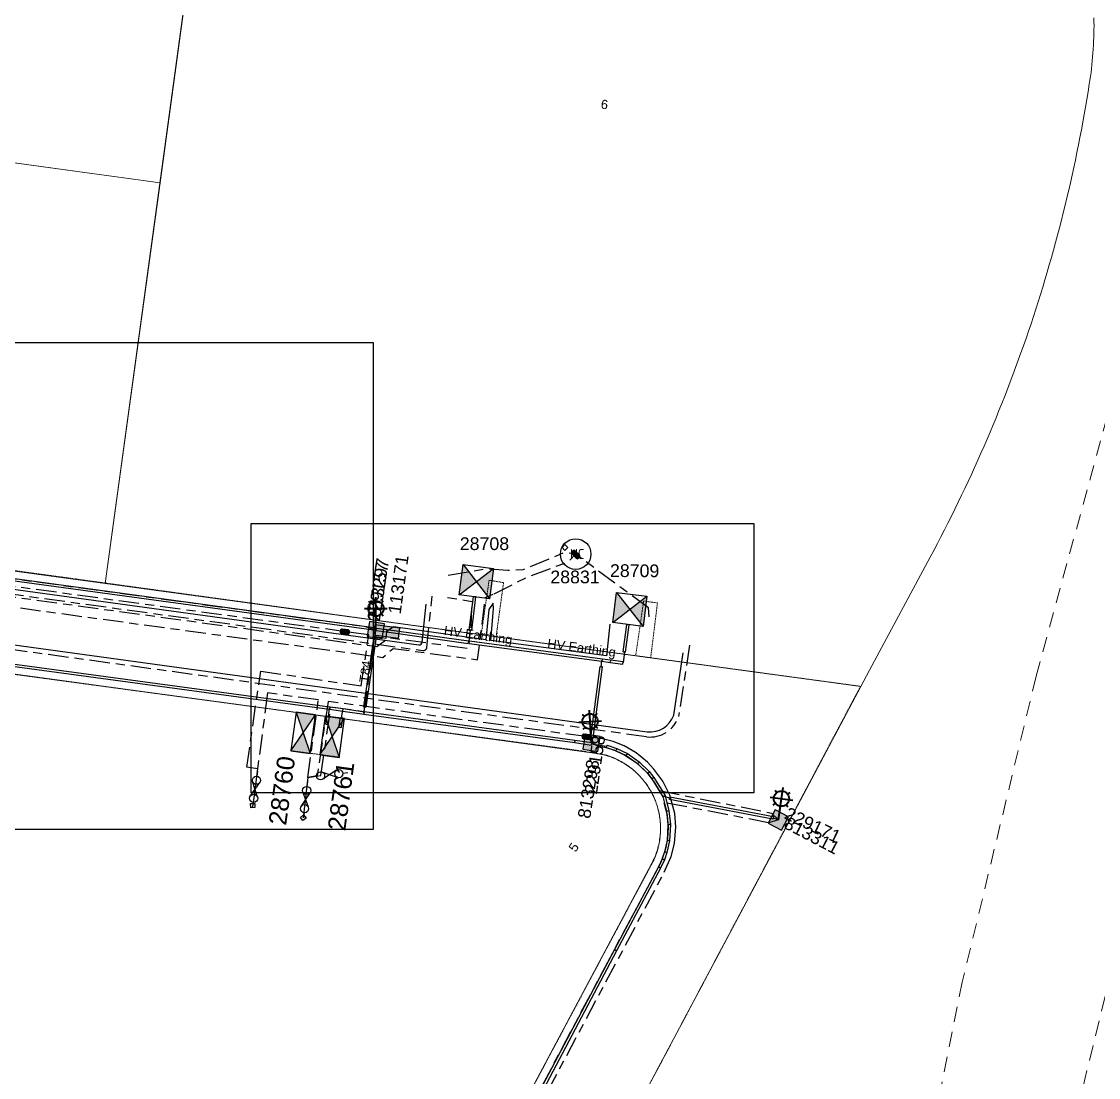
# Model space of a CAD drawing. Header units: metres. Extents: x 302931 to 308644, y 6253878 to 6257414.
# Drawn here: x 307748.2 to 307960, y 6255497.4 to 6255705 of the extents above; entities that cross this region are included whole.
import ezdxf
from ezdxf.enums import TextEntityAlignment as Align

# ---------------------------------------------------------------- set-up
doc = ezdxf.new("R2010")
doc.units = ezdxf.units.M
for name, pattern in [('Cable Exist UG', [8.2, 4, -1.2, 1.8, -1.2]), ('Dash', [5, 3, -2]), ('HIDDEN', [0.375, 0.25, -0.125]), ('HIDDEN2', [0.1875, 0.125, -0.0625])]:
    doc.linetypes.add(name, pattern=pattern)
doc.layers.get('0').update_dxf_attribs({"color": 6})
for name, color, linetype in [('_User EARTHING', 7, 'Continuous'), ('_User Miscellaneous3', 7, 'Continuous'), ('Duct_SP_EXT', 7, 'Continuous'), ('Equip_HV_EXT', 7, 'Continuous'), ('Equip_LV_EXT', 7, 'Continuous'), ('Equip_SP_SL_EXT', 7, 'Continuous'), ('Mains_HV_EXT', 7, 'Continuous'), ('Mains_HV_MOD', 3, 'Continuous'), ('Mains_LV_EXT', 7, 'Continuous'), ('Mains_SL_EXT', 7, 'Continuous'), ('Mains_TR_EXT', 7, 'Continuous'), ('Services_SP_EXT', 7, 'Continuous'), ('SP_HV_EXT', 1, 'Continuous'), ('Sub_SP_EXT', 7, 'Continuous'), ('SupportsUG_SP_LV_EXT', 7, 'Continuous'), ('SupportsUG_SP_LV_SL_EXT', 7, 'Continuous'), ('Trench_SP_EXT', 7, 'Continuous')]:
    doc.layers.add(name, color=color, linetype=linetype)
for name, color, linetype, lineweight in [('Cadastre Developer_SP_EXT', 9, 'Continuous', 5), ('Cadastre Land Parcels_SP_EXT', 9, 'Continuous', 5), ('Cadastre Other Property_SP_EXT', 9, 'HIDDEN', 5)]:
    doc.layers.add(name, color=color, linetype=linetype, lineweight=lineweight)
doc.styles.add('COLUMN_LABEL', font='arial.ttf')
doc.styles.add('iecARIAL', font='arial.ttf', dxfattribs={"height": 2})
doc.styles.add('iecISOCP', font='isocp.shx')
doc.styles.add('POLE_LABEL', font='arial.ttf')
doc.styles.get("Standard").update_dxf_attribs({"font": 'arial.ttf'})
doc.linetypes.add('Cable E UG', pattern='A,6,-0.5,["E",Standard,S=1.7,R=0,X=0.5,Y=-1],-2.9', length=9.4)
doc.linetypes.add('Cable P UG', pattern='A,6,-0.5,["P",Standard,S=1.7,R=0,X=0.5,Y=-1],-2.9', length=9.4)
picture_1 = doc.add_image_def('image3.jpg', size_in_pixel=(1325, 709))
picture_2 = doc.add_image_def('image4.jpg', size_in_pixel=(5529, 1283))

# ---------------------------------------------------------------- blocks, each defined once
blk = doc.blocks.new('SUB_PADMOUNT_EXT')
for points in [[(0, 0), (-3.84, 1.92), (-3.84, -1.92)], [(0, 0), (3.84, 1.92), (3.84, -1.92)]]:
    blk.add_hatch(color=256).paths.add_polyline_path(points)
for p, q in [((3.84, 1.92), (-3.84, -1.92)), ((-3.84, 1.92), (3.84, -1.92))]:
    blk.add_line(p, q)
blk.add_lwpolyline([(-3.84, -1.92), (3.84, -1.92), (3.84, 1.92), (-3.84, 1.92)], close=True)
for tag, height, flags, p in [('ASSET_NUM', 3.5, 8, (2, 2)), ('STREET_CODE', 0.2, 9, (1.5, 0)), ('CONSTRUCTED_VOLTAGE', 0.2, 9, (1.5, -0.2)), ('OPERATING_VOLTAGE', 0.2, 9, (1.5, -0.6)), ('ORIENTATION', 0.2, 9, (1.5, -0.8)), ('OWNED_BY', 0.2, 9, (1.5, -1)), ('OPERATED_BY', 0.2, 9, (1.5, -1.2)), ('SECONDARY_VOLTAGE', 0.2, 9, (1.5, -1.6)), ('STATE', 0.2, 9, (1.5, -1.8)), ('SUBSTATION_TYPE', 0.2, 9, (1.5, -2.2)), ('NO_PHASES', 0.2, 9, (1.5, -0.4)), ('MAINTAINED_BY', 0.2, 9, (1.5, -1.4)), ('PARENT', 0.2, 9, (1.5, -2)), ('STREETNAME', 0.2, 9, (1.5, -3)), ('SUBURB', 0.2, 9, (1.5, -3.2)), ('Z', 0.2, 1, (1.5, -3.6)), ('USAGE', 0.2, 9, (1.5, -2.4)), ('LEGEND', 0.2, 9, (1.5, -2.6)), ('LOCATION', 0.2, 9, (1.5, -2.8)), ('NOTES', 0.2, 9, (1.5, -3.4))]:
    blk.add_attdef(tag, text='', height=height, dxfattribs=dict(flags=flags)).set_placement(p, align=Align.MIDDLE_LEFT)
blk = doc.blocks.new('HV_CUSTOMER_EXT')
blk.add_wipeout([(-0.19, 3.01), (-0.56, 2.96), (-0.93, 2.86), (-1.28, 2.72), (-1.61, 2.54), (-1.92, 2.32), (-2.2, 2.06), (-2.44, 1.77), (-2.64, 1.45), (-2.8, 1.11), (-2.92, 0.75), (-2.99, 0.38), (-3.01, 0), (-2.99, -0.38), (-2.92, -0.75), (-2.8, -1.11), (-2.64, -1.45), (-2.44, -1.77), (-2.2, -2.06), (-1.92, -2.32), (-1.61, -2.54), (-1.28, -2.72), (-0.93, -2.86), (-0.56, -2.96), (-0.19, -3.01), (0.19, -3.01), (0.56, -2.96), (0.93, -2.86), (1.28, -2.72), (1.61, -2.54), (1.92, -2.32), (2.2, -2.06), (2.44, -1.77), (2.64, -1.45), (2.8, -1.11), (2.92, -0.75), (2.99, -0.38), (3.01, 0), (2.99, 0.38), (2.92, 0.75), (2.8, 1.11), (2.64, 1.45), (2.44, 1.77), (2.2, 2.06), (1.92, 2.32), (1.61, 2.54), (1.28, 2.72), (0.93, 2.86), (0.56, 2.96), (0.19, 3.01)])
blk.add_circle((0, 0), 3.01)
at = {"insert": (-1.13, 1), "char_height": 2, "width": 2.7042, "attachment_point": 1, "style": 'iecISOCP'}
blk.add_mtext('HC', dxfattribs=at)
for tag, height, flags, p in [('ASSET_NUM', 2.5, 8, (2, 2)), ('STREET_CODE', 0.2, 9, (1.5, 0)), ('CONSTRUCTED_VOLTAGE', 0.2, 9, (1.5, -0.2)), ('OPERATING_VOLTAGE', 0.2, 9, (1.5, -0.6)), ('ORIENTATION', 0.2, 9, (1.5, -0.8)), ('OWNED_BY', 0.2, 9, (1.5, -1)), ('OPERATED_BY', 0.2, 9, (1.5, -1.2)), ('SECONDARY_VOLTAGE', 0.2, 9, (1.5, -1.6)), ('STATE', 0.2, 9, (1.5, -1.8)), ('SUBSTATION_TYPE', 0.2, 9, (1.5, -2.2)), ('NO_PHASES', 0.2, 9, (1.5, -0.4)), ('MAINTAINED_BY', 0.2, 9, (1.5, -1.4)), ('PARENT', 0.2, 9, (1.5, -2)), ('STREETNAME', 0.2, 9, (1.5, -3)), ('SUBURB', 0.2, 9, (1.5, -3.2)), ('Z', 0.2, 1, (1.5, -3.6)), ('USAGE', 0.2, 9, (1.5, -2.4)), ('LEGEND', 0.2, 9, (1.5, -2.6)), ('LOCATION', 0.2, 9, (1.5, -2.8)), ('NOTES', 0.2, 9, (1.5, -3.4))]:
    blk.add_attdef(tag, text='', height=height, dxfattribs=dict(flags=flags)).set_placement(p, align=Align.MIDDLE_LEFT)
blk = doc.blocks.new('COLUMN_EXT')
blk.add_hatch(color=256).paths.add_polyline_path([(-1.49, 1.48), (-1.49, -1.49), (1.48, -1.49), (1.48, 1.48)])
blk.add_lwpolyline([(-1.49, -1.49), (1.48, -1.49), (1.48, 1.48), (-1.49, 1.48)], close=True)
for tag, height, style, flags, p in [('ASSET_NUM', 2.5, 'COLUMN_LABEL', 8, (2, 2)), ('STRUCTURE_PLANT_NUMBER', 0.2, 'POLE_LABEL', 9, (1.81, 0.03)), ('STREET_CODE', 0.2, 'COLUMN_LABEL', 9, (1.81, -0.2))]:
    blk.add_attdef(tag, text='', height=height, dxfattribs=dict(style=style, flags=flags)).set_placement(p, align=Align.MIDDLE_LEFT)
at = {"flags": 9}
for tag, p in [('COLUMN_TYPE', (1.81, -0.4)), ('OWNED_BY', (1.81, -0.6)), ('STATE', (1.81, -0.8)), ('USAGE', (1.81, -1)), ('STREETNAME', (1.81, -1.6)), ('SUBURB', (1.81, -1.8)), ('LEGEND', (1.81, -1.2)), ('LOCATION', (1.81, -1.4)), ('NOTES', (1.81, -2))]:
    blk.add_attdef(tag, text='', height=0.2, dxfattribs=at).set_placement(p, align=Align.MIDDLE_LEFT)
at = {"flags": 1}
blk.add_attdef('Z', (1.81, -2.35), '', height=0.2, dxfattribs=at)
blk = doc.blocks.new('PILLAR_EXT')
blk.add_hatch(color=256).paths.add_polyline_path([(-2.475, 0.99), (-2.475, -0.99), (2.475, -0.99), (2.475, 0.99)])
blk.add_lwpolyline([(-2.475, -0.99), (2.475, -0.99), (2.475, 0.99), (-2.475, 0.99)], close=True)
at = {"style": 'iecARIAL', "flags": 8}
blk.add_attdef('ASSET_NUM', (1.5, 3.5), '', height=2.5, dxfattribs=at)
for tag, p, flags in [('OWNED_BY', (0, -0.2), 9), ('STATE', (0, -0.4), 9), ('SUPPORT_TYPE', (0, -0.6), 9), ('STREETNAME', (0, -1.8), 9), ('SUBURB', (0, -2), 1), ('USAGE', (0, -0.8), 9), ('LEGEND', (0, -1), 9), ('LOCATION', (0, -1.2), 9), ('NOTES', (0, -1.4), 9), ('PARENT', (0, -1.6), 9)]:
    blk.add_attdef(tag, p, '', height=0.2, dxfattribs=dict(flags=flags))
blk = doc.blocks.new('SL_LANTERN_EXT')
at = {"lineweight": 40}
for p, q in [((0, 1.97), (0, 6.47)), ((-1.46, 5.68), (-1.06, 5.28)), ((1.46, 5.68), (1.06, 5.28)), ((-2.25, 4.22), (2.25, 4.22)), ((-1.46, 2.76), (-1.06, 3.16)), ((0, 0), (0, 2.72)), ((1.46, 2.76), (1.06, 3.16))]:
    blk.add_line(p, q, dxfattribs=at)
blk.add_circle((0, 4.22), 1.5, dxfattribs=at)
at = {"style": 'iecARIAL', "flags": 8}
blk.add_attdef('ASSET_NUM', (1.5, 1.5), '', height=2.5, dxfattribs=at)
for tag, p, height, flags in [('OPERATING_VOLTAGE', (0.98, -1.65), 0.2, 9), ('ORIENTATION', (0.98, -1.85), 0.2, 9), ('OWNED_BY', (0.98, -2.05), 0.2, 9), ('STATE', (0.98, -2.25), 0.2, 9), ('CONSTRUCTED_VOLTAGE', (0.98, -0.65), 0.2, 9), ('CONTROL_TYPE', (0.98, -0.85), 0.2, 9), ('LANTERN_PURPOSE', (0.98, -1.05), 0.2, 9), ('LANTERN_TYPE', (0.98, -1.25), 0.2, 9), ('NO_PHASES', (0.98, -1.45), 0.2, 9), ('LNUMBER', (2.18, -3.25), 2.5, 8), ('USAGE', (0.98, -2.45), 0.2, 9), ('CEXIST', (0.98, -2.65), 0.2, 9), ('CNEW', (0.98, -2.85), 0.2, 9), ('CNUMBER', (0.98, -3.05), 0.2, 9), ('CREMOVE', (0.98, -3.25), 0.2, 9), ('CREPLACE', (0.98, -3.45), 0.2, 9), ('LKINGHEIGHT', (0.98, -3.65), 0.2, 9), ('LBRACKET', (0.98, -3.85), 0.2, 9), ('LBRACKETVOCAB', (0.98, -4.05), 0.2, 9), ('LCATEGORY', (0.98, -4.25), 0.2, 9), ('LCHARGE1', (0.98, -4.45), 0.2, 9), ('LCHARGE1PERCENT', (0.98, -4.65), 0.2, 9), ('LCHARGE2', (0.98, -4.85), 0.2, 9), ('LCHARGE2PERCENT', (0.98, -5.05), 0.2, 9), ('LCHARGE3', (0.98, -5.25), 0.2, 9), ('LCHARGE3PERCENT', (0.98, -5.45), 0.2, 9), ('LEXIST', (0.98, -5.65), 0.2, 9), ('LLAMP', (0.98, -5.85), 0.2, 9), ('LLAMPVOCAB', (0.98, -6.05), 0.2, 9), ('LMAST', (0.98, -6.25), 0.2, 9), ('LMASTVOCAB', (0.98, -6.45), 0.2, 9), ('LNEW', (0.98, -6.65), 0.2, 9), ('LANTNUMBER', (0.98, -6.85), 0.2, 9), ('LOUTREACH', (0.98, -7.25), 0.2, 9), ('LOUTREACHVOCAB', (0.98, -7.45), 0.2, 9), ('LRATECODE', (0.98, -7.65), 0.2, 9), ('LREMOVE', (0.98, -7.85), 0.2, 9), ('LREPLACE', (0.98, -8.05), 0.2, 9), ('LTYPE', (0.98, -8.25), 0.2, 9), ('LTYPEVOCAB', (0.98, -8.45), 0.2, 9), ('LEGEND', (0.98, -8.65), 0.2, 9), ('STREETNAME', (0.98, -9.25), 0.2, 9), ('SUBURB', (0.98, -9.45), 0.2, 1), ('LOCATION', (0.98, -8.85), 0.2, 9), ('NOTES', (0.98, -9.05), 0.2, 9)]:
    blk.add_attdef(tag, p, '', height=height, dxfattribs=dict(flags=flags))
blk = doc.blocks.new('CCP_EXT')
at = {"flags": 9}
for tag, p in [('STATE', (0, -1.8)), ('NOTES', (0, -2))]:
    blk.add_attdef(tag, text='', height=0.2, dxfattribs=at).set_placement(p, align=Align.MIDDLE_LEFT)
blk.add_wipeout([(0, 0.57), (0.57, 0), (0, -0.57), (-0.57, 0)])
blk.add_lwpolyline([(-0.57, 0), (0, 0.57), (0.57, 0), (0, -0.57), (-0.57, 0)])
at = {"flags": 1}
blk.add_attdef('Z', (0, 0), '', height=0.2, dxfattribs=at)
at = {"flags": 9}
for tag, p in [('CCP_TYPE', (0, 0)), ('CONSTRUCTED_VOLTAGE', (0, -0.2)), ('OPERATING_VOLTAGE', (0, -0.6)), ('ORIENTATION', (0, -0.8)), ('OWNED_BY', (0, -1)), ('NO_PHASES', (0, -0.4)), ('USAGE', (0, -1.2)), ('LEGEND', (0, -1.4)), ('LIFE_SUPPORT', (0, -1.6))]:
    blk.add_attdef(tag, text='', height=0.2, dxfattribs=at).set_placement(p, align=Align.MIDDLE_LEFT)
blk = doc.blocks.new('HV_STJ_EXT')
h = blk.add_hatch(color=256)
edge = h.paths.add_edge_path()
edge.add_ellipse((-0.59, 0.13), major_axis=(0.226, 0.226), ratio=1, start_angle=45, end_angle=135)
edge.add_line((-0.91, 0.13), (-0.91, -0.13))
edge.add_ellipse((-0.59, -0.13), major_axis=(0.226, 0.226), ratio=1, start_angle=135, end_angle=225)
edge.add_line((-0.59, -0.45), (0.59, -0.45))
edge.add_ellipse((0.59, -0.13), major_axis=(-0.226, 0.226), ratio=1, start_angle=135, end_angle=225)
edge.add_line((0.91, -0.13), (0.91, 0.13))
edge.add_ellipse((0.59, 0.13), major_axis=(-0.226, 0.226), ratio=1, start_angle=225, end_angle=315)
edge.add_line((0.59, 0.45), (-0.59, 0.45))
blk.add_lwpolyline([(-0.91, 0.13), (-0.91, -0.13, 0.414214), (-0.59, -0.45), (0.59, -0.45, 0.414214), (0.91, -0.13), (0.91, 0.13, 0.414214), (0.59, 0.45), (-0.59, 0.45, 0.414214)], format="xyb", close=True)
for tag, flags, p in [('ORIENTATION', 9, (1.5, 0)), ('Z', 1, (1.5, -0.8)), ('USAGE', 9, (1.5, -0.2)), ('LEGEND', 9, (1.5, -0.4)), ('NOTES', 9, (1.5, -0.6))]:
    blk.add_attdef(tag, text='', height=0.2, dxfattribs=dict(flags=flags)).set_placement(p, align=Align.MIDDLE_LEFT)
blk = doc.blocks.new('LV_UG_DFUSE_CLOSED_EXT')
for points in [[(1, 0), (0, 0)], [(5.04, 0.73), (2.16, -0.72)], [(5.05, -0.71), (2.16, 0.72)], [(6.2, 0.01), (7.2, 0.01)]]:
    blk.add_lwpolyline(points)
for centre in [(1.8, 0), (5.4, 0.01)]:
    blk.add_circle(centre, 0.8)
at = {"flags": 9}
for tag, p in [('ACTUAL_STATUS', (0, 0)), ('CONSTRUCTED_VOLTAGE', (0, -0.2)), ('OPERATING_VOLTAGE', (0, -0.6)), ('ORIENTATION', (0, -0.8)), ('STATE', (0, -1)), ('SWITCH_TYPE', (0, -1.2)), ('NO_PHASES', (0, -0.4)), ('USAGE', (0, -1.4)), ('NOTES', (0, -1.6))]:
    blk.add_attdef(tag, text='', height=0.2, dxfattribs=at).set_placement(p, align=Align.MIDDLE_LEFT)
at = {"flags": 1}
blk.add_attdef('Z', (0, 0), '', height=0.2, dxfattribs=at)
blk = doc.blocks.new('SWITCHING_STATION_EXT')
blk.add_hatch(color=256).paths.add_polyline_path([(-3, 3), (-3, -3), (0, 0)])
h = blk.add_hatch(color=256)
h.paths.add_polyline_path([(0, 0), (3, -3), (3, 3)])
h.paths.add_polyline_path([(3.59, -1.15), (4.63, -1.15), (4.63, -0.85), (3.59, -0.85)], flags=9)
h.paths.add_polyline_path([(3.59, -0.95), (4.83, -0.95), (4.83, -0.65), (3.59, -0.65)], flags=9)
h.paths.add_polyline_path([(3.59, -0.75), (4.63, -0.75), (4.63, -0.45), (3.59, -0.45)], flags=9)
h.paths.add_polyline_path([(3.59, -0.55), (4.83, -0.55), (4.83, -0.25), (3.59, -0.25)], flags=9)
h.paths.add_polyline_path([(3.59, -0.35), (5.69, -0.35), (5.69, -0.05), (3.59, -0.05)], flags=9)
for p, q in [((-3, 3), (3, -3)), ((-3, -3), (3, 3)), ((-2.4, 2.33), (-2.4, 2.33, 0)), ((2.33, 2.33), (2.33, 2.33, 0))]:
    blk.add_line(p, q)
blk.add_lwpolyline([(-3, 3), (3, 3), (3, -3), (-3, -3)], close=True)
for tag, height, flags, p in [('ASSET_NUM', 2.5, 8, (3.46, 2)), ('STREET_CODE', 0.2, 9, (1.5, 0)), ('CONSTRUCTED_VOLTAGE', 0.2, 9, (1.5, -0.2)), ('OPERATING_VOLTAGE', 0.2, 9, (1.5, -0.6)), ('OPERATED_BY', 0.2, 9, (1.5, -0.8)), ('ORIENTATION', 0.2, 9, (1.5, -1.2)), ('OWNED_BY', 0.2, 9, (1.5, -1.4)), ('STATE', 0.2, 9, (1.5, -1.6)), ('NO_PHASES', 0.2, 9, (1.5, -0.4)), ('MAINTAINED_BY', 0.2, 9, (1.5, -1)), ('PARENT', 0.2, 9, (1.5, -1.8)), ('USAGE', 0.2, 9, (1.5, -2)), ('LEGEND', 0.2, 9, (1.5, -2.2)), ('SITE_TYPE', 0.2, 9, (1.5, -2.6)), ('STREETNAME', 0.2, 9, (1.5, -2.8)), ('SUBURB', 0.2, 9, (1.5, -3)), ('Z', 0.2, 1, (1.5, -3.4)), ('LOCATION', 0.2, 9, (1.5, -2.4)), ('NOTES', 0.2, 9, (1.5, -3.2))]:
    blk.add_attdef(tag, text='', height=height, dxfattribs=dict(flags=flags)).set_placement(p, align=Align.MIDDLE_LEFT)

msp = doc.modelspace()

# ---------------------------------------------------------------- linework, layer by layer
at = {"layer": '_User EARTHING', "linetype": 'Cable P UG'}
msp.add_lwpolyline([(307351.28, 6255701.74), (307343.65, 6255653.1), (307343.65, 6255653.1, 0.430853), (307348.58, 6255647.71), (307348.58, 6255647.71), (307348.64, 6255647.71), (307460.41, 6255632.7), (307460.41, 6255632.7), (307826.36, 6255582.48), (307826.36, 6255582.48, 0.423844), (307827.04, 6255583.02), (307827.04, 6255583.02), (307827.82, 6255590.49)], format="xyb", dxfattribs=at)
at = {"layer": '_User EARTHING', "linetype": 'Cable E UG'}
for points in [[(307840.96, 6255590.7), (307840.15, 6255589.42), (307839.52, 6255583.49), (307821.34, 6255586.01), (307820.03, 6255585.08)], [(307863.89, 6255586.54), (307863.25, 6255580.32), (307840.51, 6255583.36), (307841.01, 6255589.58), (307840.96, 6255590.7)]]:
    msp.add_lwpolyline(points, dxfattribs=at)
at = {"layer": 'Cadastre Developer_SP_EXT', "linetype": 'Dash'}
msp.add_lwpolyline([(307981.49, 6255699.76), (307947.79, 6255576.29), (307933.23, 6255516.18), (307902.03, 6255361.37), (307871.16, 6255330.44), (307864.83, 6255298.56), (307900.21, 6255290.81), (307899, 6255286.16), (307912.75, 6255283.47), (307955.88, 6255491.04), (307991.39, 6255636.14)], dxfattribs=at)
at = {"layer": 'Cadastre Land Parcels_SP_EXT', "linetype": 'Continuous'}
msp.add_lwpolyline([(307595.23, 6255698.01), (307775.44, 6255673.33), (307802.78, 6255873.47)], dxfattribs=at)
msp.add_lwpolyline([(307775.44, 6255673.33), (307650.89, 6255690.39), (307640.22, 6255611.47), (307764.67, 6255594.52), (307775.44, 6255673.33)], close=True, dxfattribs=at)
at = {"layer": 'Cadastre Other Property_SP_EXT', "linetype": 'HIDDEN2'}
for points in [[(307841.55, 6255584.07), (307843.01, 6255594.71), (307840.17, 6255595.18), (307838.62, 6255584.45), (307841.55, 6255584.07)], [(307871.96, 6255579.94), (307873.29, 6255590.72), (307870.57, 6255591.09), (307869.01, 6255580.34), (307871.96, 6255579.94)], [(307811.69, 6255567.92), (307802.23, 6255569.2), (307801.16, 6255561.67), (307810.72, 6255560.4), (307811.69, 6255567.92)]]:
    msp.add_lwpolyline(points, close=True, dxfattribs=at)
at = {"layer": 'Duct_SP_EXT'}
for p, q in [((307817.98, 6255585.3), (307664.69, 6255606.18)), ((307818.04, 6255585.78), (307664.76, 6255606.65)), ((307837.05, 6255591.95), (307836.2, 6255585.38)), ((307837.53, 6255591.89), (307836.68, 6255585.31)), ((307837.05, 6255591.95), (307837.29, 6255591.92)), ((307837.53, 6255591.89), (307837.29, 6255591.92)), ((307817.94, 6255585.31), (307817.97, 6255585.54)), ((307817.94, 6255585.31), (307820.02, 6255585.02)), ((307818.01, 6255585.78), (307817.97, 6255585.54)), ((307817.98, 6255585.3), (307818.01, 6255585.54)), ((307818.04, 6255585.78), (307818.01, 6255585.54)), ((307818.01, 6255585.78), (307820.09, 6255585.5)), ((307820.02, 6255585.02), (307820.06, 6255585.26)), ((307820.02, 6255585.02), (307820.06, 6255585.26)), ((307820.02, 6255585.02), (307836.06, 6255582.77)), ((307820.09, 6255585.5), (307820.06, 6255585.26)), ((307820.09, 6255585.5), (307820.06, 6255585.26)), ((307820.09, 6255585.5), (307836.12, 6255583.25)), ((307836.2, 6255585.38), (307836.44, 6255585.34)), ((307836.68, 6255585.31), (307836.44, 6255585.34)), ((307866.55, 6255581.13), (307867.24, 6255586.5)), ((307867.03, 6255581.07), (307867.71, 6255586.44)), ((307867.24, 6255586.5), (307867.47, 6255586.47)), ((307867.71, 6255586.44), (307867.47, 6255586.47)), ((307817.5, 6255584.13), (307815.47, 6255570.29)), ((307817.98, 6255584.06), (307815.95, 6255570.22)), ((307817.5, 6255584.13), (307817.74, 6255584.09)), ((307817.98, 6255584.06), (307817.74, 6255584.09)), ((307836.06, 6255582.77), (307836.09, 6255583.01)), ((307836.12, 6255583.25), (307836.09, 6255583.01)), ((307836.25, 6255582.77), (307836.28, 6255583.01)), ((307836.25, 6255582.77), (307862.38, 6255579.25)), ((307836.32, 6255583.25), (307836.28, 6255583.01)), ((307836.32, 6255583.25), (307862.45, 6255579.73)), ((307733.07, 6255580.53), (307808.87, 6255570.29)), ((307866.55, 6255581.13), (307866.79, 6255581.1)), ((307867.03, 6255581.07), (307866.79, 6255581.1)), ((307733, 6255580.06), (307808.81, 6255569.81)), ((307860.72, 6255568.3), (307861.99, 6255578.2)), ((307861.19, 6255568.24), (307862.47, 6255578.14)), ((307861.99, 6255578.2), (307862.23, 6255578.17)), ((307862.47, 6255578.14), (307862.23, 6255578.17)), ((307862.38, 6255579.25), (307862.42, 6255579.49)), ((307862.38, 6255579.25), (307862.42, 6255579.49)), ((307862.38, 6255579.25), (307864.01, 6255579.03)), ((307862.45, 6255579.73), (307862.42, 6255579.49)), ((307862.45, 6255579.73), (307862.42, 6255579.49)), ((307862.45, 6255579.73), (307864.08, 6255579.51)), ((307864.01, 6255579.03), (307864.04, 6255579.27)), ((307864.01, 6255579.03), (307866.45, 6255578.7)), ((307864.08, 6255579.51), (307864.04, 6255579.27)), ((307864.08, 6255579.51), (307866.52, 6255579.18)), ((307866.45, 6255578.7), (307866.49, 6255578.94)), ((307866.52, 6255579.18), (307866.49, 6255578.94)), ((307808.81, 6255569.81), (307808.84, 6255570.05)), ((307808.81, 6255569.81), (307808.84, 6255570.05)), ((307808.81, 6255569.81), (307811.38, 6255569.46)), ((307808.87, 6255570.29), (307808.84, 6255570.05)), ((307808.87, 6255570.29), (307808.84, 6255570.05)), ((307808.87, 6255570.29), (307811.44, 6255569.94)), ((307811.38, 6255569.46), (307811.41, 6255569.7)), ((307811.38, 6255569.46), (307811.41, 6255569.7)), ((307811.45, 6255569.94), (307811.41, 6255569.7)), ((307811.44, 6255569.94), (307811.41, 6255569.7)), ((307811.45, 6255569.94), (307815.64, 6255569.33)), ((307815.47, 6255570.29), (307815.71, 6255570.25)), ((307815.95, 6255570.22), (307815.71, 6255570.25)), ((307808.07, 6255566.88), (307808.28, 6255568.37)), ((307808.28, 6255568.37), (307808.51, 6255568.34)), ((307808.75, 6255568.3), (307808.51, 6255568.34)), ((307808.55, 6255566.82), (307808.75, 6255568.3)), ((307810.64, 6255566.27), (307810.92, 6255568.1)), ((307810.92, 6255568.1), (307811.15, 6255568.06)), ((307811.12, 6255566.2), (307811.39, 6255568.03)), ((307811.39, 6255568.03), (307811.15, 6255568.06)), ((307811.38, 6255569.46), (307815.58, 6255568.85)), ((307815.56, 6255568.86), (307815.59, 6255569.1)), ((307815.56, 6255568.86), (307857.01, 6255563.25)), ((307815.58, 6255568.85), (307815.61, 6255569.09)), ((307815.62, 6255569.34), (307815.59, 6255569.1)), ((307815.64, 6255569.33), (307815.61, 6255569.09)), ((307815.62, 6255569.34), (307857.07, 6255563.72)), ((307860.17, 6255564.18), (307860.72, 6255568.3)), ((307860.64, 6255564.11), (307861.19, 6255568.24)), ((307860.72, 6255568.3), (307860.95, 6255568.27)), ((307861.19, 6255568.24), (307860.95, 6255568.27)), ((307808.07, 6255566.88), (307808.31, 6255566.85)), ((307808.55, 6255566.82), (307808.31, 6255566.85)), ((307810.64, 6255566.27), (307810.88, 6255566.23)), ((307811.12, 6255566.2), (307810.88, 6255566.23)), ((307857.01, 6255563.25), (307857.04, 6255563.48)), ((307857.01, 6255563.25), (307860.28, 6255562.78)), ((307857.07, 6255563.72), (307857.04, 6255563.48)), ((307857.07, 6255563.72), (307860.35, 6255563.26)), ((307860.17, 6255564.18), (307860.4, 6255564.14)), ((307860.35, 6255563.26), (307860.31, 6255563.02)), ((307860.64, 6255564.11), (307860.4, 6255564.14)), ((307860.28, 6255562.78), (307860.31, 6255563.02)), ((307863.25, 6255562.3), (307863.32, 6255562.53)), ((307863.25, 6255562.3), (307865.14, 6255561.67)), ((307863.4, 6255562.76), (307863.32, 6255562.53)), ((307863.4, 6255562.76), (307865.32, 6255562.11)), ((307865.14, 6255561.67), (307865.23, 6255561.89)), ((307865.14, 6255561.67), (307867.12, 6255560.7)), ((307865.32, 6255562.11), (307865.23, 6255561.89)), ((307865.32, 6255562.11), (307867.37, 6255561.12)), ((307867.37, 6255561.12), (307867.24, 6255560.91)), ((307867.37, 6255561.12), (307869.68, 6255559.49)), ((307867.12, 6255560.7), (307867.24, 6255560.91)), ((307867.12, 6255560.7), (307869.37, 6255559.12)), ((307869.37, 6255559.12), (307869.53, 6255559.3)), ((307869.37, 6255559.12), (307871.33, 6255557.23)), ((307869.68, 6255559.49), (307869.53, 6255559.3)), ((307869.68, 6255559.49), (307871.69, 6255557.55)), ((307871.33, 6255557.23), (307871.51, 6255557.39)), ((307871.33, 6255557.23), (307872.16, 6255556.13)), ((307871.69, 6255557.55), (307871.51, 6255557.39)), ((307871.69, 6255557.55), (307872.56, 6255556.41)), ((307872.16, 6255556.13), (307872.36, 6255556.27)), ((307872.16, 6255556.13), (307874.37, 6255552.59)), ((307872.56, 6255556.41), (307872.36, 6255556.27)), ((307872.56, 6255556.41), (307874.78, 6255552.85)), ((307874.34, 6255552.66), (307874.57, 6255552.72)), ((307874.34, 6255552.66), (307875.06, 6255549.75)), ((307874.37, 6255552.59), (307874.57, 6255552.72)), ((307874.78, 6255552.85), (307874.57, 6255552.72)), ((307874.81, 6255552.78), (307874.57, 6255552.72)), ((307874.81, 6255552.78), (307875.53, 6255549.83)), ((307875.64, 6255552.06), (307875.69, 6255552.3)), ((307896, 6255548.17), (307875.64, 6255552.06)), ((307875.73, 6255552.53), (307875.69, 6255552.3)), ((307896.09, 6255548.64), (307875.73, 6255552.53)), ((307875.06, 6255549.75), (307875.29, 6255549.79)), ((307875.06, 6255549.75), (307875.35, 6255547.13)), ((307875.53, 6255549.83), (307875.29, 6255549.79)), ((307875.53, 6255549.83), (307875.83, 6255547.14)), ((307896, 6255548.17), (307896.04, 6255548.4)), ((307896.09, 6255548.64), (307896.04, 6255548.4)), ((307875.35, 6255547.13), (307875.19, 6255544.02)), ((307875.35, 6255547.13), (307875.59, 6255547.14)), ((307875.83, 6255547.14), (307875.59, 6255547.14)), ((307875.83, 6255547.14), (307875.67, 6255543.95)), ((307875.19, 6255544.02), (307874.68, 6255541.78)), ((307875.67, 6255543.95), (307875.14, 6255541.66)), ((307875.19, 6255544.02), (307875.43, 6255543.98)), ((307875.67, 6255543.95), (307875.43, 6255543.98)), ((307874.24, 6255540.38), (307873.49, 6255538.8)), ((307874.69, 6255540.21), (307873.91, 6255538.58)), ((307874.68, 6255541.78), (307874.24, 6255540.38)), ((307874.24, 6255540.38), (307874.47, 6255540.29)), ((307874.69, 6255540.21), (307874.47, 6255540.29)), ((307874.68, 6255541.78), (307874.91, 6255541.72)), ((307875.14, 6255541.66), (307874.69, 6255540.21)), ((307875.14, 6255541.66), (307874.91, 6255541.72)), ((307873.49, 6255538.8), (307864.81, 6255522.56)), ((307873.91, 6255538.58), (307865.23, 6255522.33)), ((307873.49, 6255538.8), (307873.7, 6255538.69)), ((307873.91, 6255538.58), (307873.7, 6255538.69)), ((307864.81, 6255522.56), (307840.97, 6255477.49)), ((307865.23, 6255522.33), (307841.4, 6255477.27)), ((307864.81, 6255522.56), (307865.02, 6255522.44)), ((307865.23, 6255522.33), (307865.02, 6255522.44))]:
    msp.add_line(p, q, dxfattribs=at)
at = {"layer": 'Mains_HV_EXT', "linetype": 'Cable Exist UG', "flags": 128}
msp.add_lwpolyline([(307370.42, 6255668.06), (307370.93, 6255663.51), (307371.77, 6255659), (307373.15, 6255653.85), (307374.79, 6255649.23), (307376.6, 6255645.92), (307379.73, 6255642.25), (307383.63, 6255639.38), (307387.57, 6255637.64), (307391.69, 6255636.74), (307399.1, 6255635.72), (307400.71, 6255637.51), (307410.16, 6255635.79), (307563.74, 6255614.82), (307819.28, 6255580.02), (307821.3, 6255581.76), (307837.91, 6255579.54), (307839.45, 6255591.82), (307841.15, 6255592.5)], dxfattribs=at)
at = {"layer": 'Mains_HV_EXT', "linetype": 'Cable Exist UG'}
for points in [[(307811.93, 6255585.06), (307655.4, 6255606.38)], [(307794.62, 6255558.08), (307792.51, 6255558.4), (307795.24, 6255577.32), (307795.24, 6255577.32), (307815.01, 6255574.4), (307815.01, 6255574.4), (307816.5, 6255584.44), (307811.8, 6255585.06)], [(307804.51, 6255556.39), (307806.59, 6255571.64), (307796.58, 6255573.01), (307794.62, 6255558.08)], [(307859.24, 6255564.43), (307808.53, 6255571.37), (307808.53, 6255571.37), (307806.33, 6255556.69), (307804.51, 6255556.39)], [(307820.75, 6255436.61), (307874.64, 6255537.78), (307876.01, 6255540.83), (307876.62, 6255543.4), (307876.88, 6255546.69), (307876.68, 6255549.29), (307875.73, 6255552.95), (307874.32, 6255555.7), (307872.6, 6255558.04), (307871.31, 6255559.39), (307869.09, 6255561.22), (307866.73, 6255562.6), (307864.56, 6255563.45), (307862.49, 6255563.99), (307859.37, 6255564.39)]]:
    msp.add_lwpolyline(points, dxfattribs=at)
at = {"layer": 'Mains_HV_MOD', "linetype": 'Cable Exist UG', "flags": 128}
msp.add_lwpolyline([(307372.41, 6255668.22), (307373.28, 6255661.62), (307375.06, 6255654.44), (307376.82, 6255649.59), (307380.06, 6255644.75), (307383.38, 6255641.89), (307386.37, 6255640.24), (307390.07, 6255639.03), (307393.92, 6255638.45), (307397.36, 6255637.98), (307399.75, 6255639.66), (307409.45, 6255637.94), (307422.84, 6255635.97), (307529.41, 6255621.5), (307565.02, 6255616.66), (307818.07, 6255582.15), (307820.43, 6255583.92), (307836.01, 6255581.79), (307836.64, 6255585.97), (307836.83, 6255590.96), (307832, 6255591.75)], dxfattribs=at)
at = {"layer": 'Mains_LV_EXT', "linetype": 'Cable Exist UG'}
msp.add_lwpolyline([(307804.51, 6255556.39), (307807.09, 6255556.8), (307809.04, 6255570.29), (307815.59, 6255569.39), (307817.72, 6255584.11), (307819.9, 6255583.79), (307820.09, 6255585.12)], dxfattribs=at)
at = {"layer": 'Mains_SL_EXT', "linetype": 'Cable Exist UG'}
for points in [[(307664.74, 6255605.98), (307666.46, 6255606.39), (307666.46, 6255606.39), (307678.17, 6255604.78), (307815.88, 6255586.08), (307817.9, 6255585.39)], [(307860.31, 6255563.2), (307861.49, 6255562.62), (307861.49, 6255562.62), (307862.9, 6255562.35), (307864.68, 6255561.84), (307866.87, 6255560.81), (307869.11, 6255559.33), (307871.18, 6255557.4), (307872.64, 6255555.46), (307873.65, 6255553.84), (307895.75, 6255549.41), (307897.09, 6255548.05)], [(307897.09, 6255548.05), (307895.16, 6255547.5), (307895.16, 6255547.5), (307874.55, 6255551.48), (307875.17, 6255549), (307875.17, 6255549), (307875.39, 6255546.64), (307875.27, 6255544.43), (307874.87, 6255542.37), (307873.95, 6255539.7), (307872.2, 6255536.32), (307863.89, 6255520.87), (307841.72, 6255479.03), (307841.43, 6255477.27)]]:
    msp.add_lwpolyline(points, dxfattribs=at)
at = {"layer": 'Mains_TR_EXT', "linetype": 'Cable Exist UG'}
msp.add_lwpolyline([(307350.28, 6255701.82), (307342.65, 6255653.21), (307342.65, 6255653.21, 0.433012), (307348.57, 6255646.71), (307348.57, 6255646.71), (307460.27, 6255631.71), (307827.15, 6255581.37), (307827.15, 6255581.37, 0.406851), (307827.93, 6255581.94), (307827.93, 6255581.94), (307828.95, 6255592.04)], format="xyb", dxfattribs=at)
at = {"layer": 'Trench_SP_EXT', "linetype": 'Cable Exist UG'}
for points in [[(307817.74, 6255584.09), (307817.9, 6255585.39)], [(307836.44, 6255585.34), (307836.17, 6255583.17)], [(307866.79, 6255581.1), (307866.52, 6255578.95)], [(307862.23, 6255578.17), (307862.38, 6255579.38)], [(307808.57, 6255568.33), (307808.8, 6255570.06)], [(307811.15, 6255568.06), (307811.39, 6255569.71)], [(307815.53, 6255569.1), (307815.71, 6255570.25)], [(307863.22, 6255562.47), (307860.27, 6255562.95)], [(307875.71, 6255552.31), (307874.62, 6255552.66)], [(307897.09, 6255548.05), (307896.08, 6255548.4)]]:
    msp.add_lwpolyline(points, dxfattribs=at)

# ---------------------------------------------------------------- block references
at = {"layer": 'Equip_HV_EXT'}
for p, rotation in [((307811.8, 6255585.06), 352.4864266882361), ((307859.37, 6255564.39), 172.106815712461)]:
    msp.add_blockref('HV_STJ_EXT', p, dxfattribs=dict(at, rotation=rotation))
at = {"layer": 'Equip_LV_EXT', "rotation": 6.823377363185678}
msp.add_blockref('LV_UG_DFUSE_CLOSED_EXT', (307805.24, 6255556.5), dxfattribs=at)
at = {"layer": 'Equip_SP_SL_EXT'}
ref = msp.add_blockref('SL_LANTERN_EXT', (307817.9, 6255585.39), dxfattribs=at)
ref.add_attrib('ASSET_NUM', '229157', dxfattribs={"layer": '0', "height": 2.5, "rotation": 81.4774, "style": 'iecARIAL'}).set_placement((307819.4, 6255586.89), align=Align.BOTTOM_LEFT)
ref = msp.add_blockref('SL_LANTERN_EXT', (307860.3, 6255563.2), dxfattribs=dict(at, rotation=3.468229446548602))
ref.add_attrib('ASSET_NUM', '229158', dxfattribs={"layer": '0', "height": 2.5, "rotation": 81.8799, "style": 'iecARIAL'}).set_placement((307861.8, 6255564.7), align=Align.MIDDLE_RIGHT)
ref = msp.add_blockref('SL_LANTERN_EXT', (307897.09, 6255548.05), dxfattribs=dict(at, rotation=352.0249604651435))
ref.add_attrib('ASSET_NUM', '229171', dxfattribs={"layer": '0', "height": 2.5, "rotation": 334.4825, "style": 'iecARIAL'}).set_placement((307898.59, 6255549.55), align=Align.MIDDLE_LEFT)
at = {"layer": 'Sub_SP_EXT'}
ref = msp.add_blockref('SWITCHING_STATION_EXT', (307837.67, 6255594.9), dxfattribs=dict(at, rotation=352.6998184143564))
ref.add_attrib('ASSET_NUM', '28708', dxfattribs={"layer": '0', "height": 2.5}).set_placement((307844.12, 6255600.37), align=Align.BOTTOM_RIGHT)
ref = msp.add_blockref('SWITCHING_STATION_EXT', (307867.86, 6255589.44), dxfattribs=dict(at, rotation=352.7140442035475))
ref.add_attrib('ASSET_NUM', '28709', dxfattribs={"layer": '0', "height": 2.5, "rotation": 359.714}).set_placement((307863.95, 6255597.08), align=Align.MIDDLE_LEFT)
ref = msp.add_blockref('SUB_PADMOUNT_EXT', (307803.6, 6255565.17), dxfattribs=dict(at, rotation=82.31076497161631))
ref.add_attrib('ASSET_NUM', '28760', dxfattribs={"layer": '0', "height": 3.5, "rotation": 82.3108}).set_placement((307798.59, 6255560.79), align=Align.TOP_RIGHT)
ref = msp.add_blockref('SUB_PADMOUNT_EXT', (307809.29, 6255564.42), dxfattribs=dict(at, rotation=82.31439652254646))
ref.add_attrib('ASSET_NUM', '28761', dxfattribs={"layer": '0', "height": 3.5, "rotation": 82.3144}).set_placement((307809.31, 6255552.96), align=Align.TOP_CENTER)
at = {"layer": 'SupportsUG_SP_LV_EXT'}
ref = msp.add_blockref('PILLAR_EXT', (307820.03, 6255585.08), dxfattribs=dict(at, rotation=352.2476479137803))
ref.add_attrib('ASSET_NUM', '113171', dxfattribs={"layer": '0', "height": 2.5, "rotation": 82.1412, "style": 'iecARIAL'}).set_placement((307821.53, 6255588.58), align=Align.MIDDLE_LEFT)
at = {"layer": 'SupportsUG_SP_LV_SL_EXT'}
ref = msp.add_blockref('COLUMN_EXT', (307817.9, 6255585.39), dxfattribs=dict(at, rotation=351.3442879229944))
ref.add_attrib('ASSET_NUM', '813297', dxfattribs={"layer": '0', "height": 2.5, "rotation": 81.4774, "style": 'COLUMN_LABEL'}).set_placement((307817.56, 6255587.97), align=Align.MIDDLE_LEFT)
ref = msp.add_blockref('COLUMN_EXT', (307860.3, 6255563.2), dxfattribs=dict(at, rotation=351.047354361557))
ref.add_attrib('ASSET_NUM', '813298', dxfattribs={"layer": '0', "height": 2.5, "rotation": 80.961, "style": 'COLUMN_LABEL'}).set_placement((307859.4, 6255560.09), align=Align.TOP_RIGHT)
ref = msp.add_blockref('COLUMN_EXT', (307897.09, 6255548.05), dxfattribs=dict(at, rotation=332.1754107510677))
ref.add_attrib('ASSET_NUM', '813311', dxfattribs={"layer": '0', "height": 2.5, "rotation": 332.315, "style": 'COLUMN_LABEL'}).set_placement((307899.09, 6255548.8), align=Align.TOP_LEFT)

# ---------------------------------------------------------------- texts
at = {"layer": '_User EARTHING'}
for rotation, p in [(352.0973, (307831.2, 6255584.44)), (352.3783, (307851.55, 6255581.89))]:
    msp.add_text('HV Earthing', height=1.8, rotation=rotation, dxfattribs=at).set_placement(p)
at = {"layer": 'Cadastre Land Parcels_SP_EXT'}
for s, rotation, p in [('6', 352.9593, (307862.07, 6255687.93)), ('5', 57.2296, (307857.2, 6255541.61))]:
    msp.add_text(s, height=1.8, rotation=rotation, dxfattribs=at).set_placement(p)
at = {"layer": 'Mains_LV_EXT'}
msp.add_text('T84', height=1.8, rotation=81.9848, dxfattribs=at).set_placement((307816.4, 6255574.94))

# ---------------------------------------------------------------- pictures from other files: only their frames are drawn
image = msp.add_image(picture_1, insert=(307793.36, 6255553.4), size_in_units=(98.91, 52.92), dxfattribs=dict(fade=50))
image.dxf.flags = 7
at = {"layer": '_User Miscellaneous3'}
image = msp.add_image(picture_2, insert=(307404.68, 6255546.17), size_in_units=(412.72, 95.77), dxfattribs=dict(at, fade=50))
image.dxf.flags = 7

# ---------------------------------------------------------------- next in the draw order: block references
at = {"layer": 'Sub_SP_EXT'}
ref = msp.add_blockref('HV_CUSTOMER_EXT', (307857.2, 6255600.33), dxfattribs=at)
ref.add_attrib('ASSET_NUM', '28831', dxfattribs={"layer": '0', "height": 2.5}).set_placement((307857.07, 6255593.83), align=Align.BOTTOM_CENTER)

# ---------------------------------------------------------------- next in the draw order: linework, layer by layer
at = {"layer": 'Cadastre Land Parcels_SP_EXT', "linetype": 'Continuous'}
for points in [[(307802.78, 6255873.47), (307764.67, 6255594.52), (307913.32, 6255574.28), (307915.03, 6255577.49), (307915.03, 6255577.49), (307926.94, 6255599.7), (307927.66, 6255601.04), (307928.36, 6255602.38), (307929.06, 6255603.73), (307929.76, 6255605.08), (307930.44, 6255606.43), (307931.12, 6255607.79), (307931.79, 6255609.14), (307932.46, 6255610.51), (307933.12, 6255611.88), (307933.77, 6255613.25), (307934.42, 6255614.62), (307935.05, 6255616), (307935.68, 6255617.38), (307936.31, 6255618.76), (307936.92, 6255620.15), (307937.53, 6255621.54), (307938.13, 6255622.93), (307938.73, 6255624.32), (307939.32, 6255625.72), (307939.89, 6255627.13), (307940.47, 6255628.53), (307941.03, 6255629.94), (307941.59, 6255631.35), (307942.14, 6255632.76), (307942.69, 6255634.18), (307943.22, 6255635.6), (307943.75, 6255637.02), (307944.27, 6255638.44), (307944.78, 6255639.87), (307945.29, 6255641.3), (307945.79, 6255642.73), (307946.28, 6255644.16), (307946.77, 6255645.6), (307947.24, 6255647.04), (307947.71, 6255648.49), (307948.17, 6255649.93), (307948.63, 6255651.38), (307949.07, 6255652.82), (307949.51, 6255654.28), (307949.95, 6255655.73), (307950.37, 6255657.19), (307950.79, 6255658.64), (307951.2, 6255660.1), (307951.6, 6255661.57), (307951.99, 6255663.03), (307952.38, 6255664.5), (307952.75, 6255665.97), (307953.12, 6255667.44), (307953.48, 6255668.92), (307953.84, 6255670.39), (307954.19, 6255671.87), (307954.53, 6255673.35), (307954.86, 6255674.83), (307955.18, 6255676.31), (307955.5, 6255677.79), (307955.81, 6255679.28), (307956.11, 6255680.77), (307956.4, 6255682.26), (307956.69, 6255683.75), (307956.97, 6255685.24), (307957.24, 6255686.73), (307957.5, 6255688.23), (307957.76, 6255689.72), (307958, 6255691.22), (307958.24, 6255692.72), (307958.36, 6255693.48), (307958.47, 6255694.24), (307958.57, 6255695), (307958.66, 6255695.77), (307958.74, 6255696.54), (307958.82, 6255697.3), (307958.89, 6255698.07), (307958.95, 6255698.84), (307959, 6255699.61), (307959.05, 6255700.38), (307959.09, 6255701.15), (307959.12, 6255701.92), (307959.14, 6255702.69), (307959.15, 6255703.46), (307959.16, 6255704.23), (307959.15, 6255705), (307959.15, 6255705.77)], [(307959.15, 6255705.77), (307959.15, 6255705), (307959.16, 6255704.23), (307959.15, 6255703.46), (307959.14, 6255702.69), (307959.12, 6255701.92), (307959.09, 6255701.15), (307959.05, 6255700.38), (307959, 6255699.61), (307958.95, 6255698.84), (307958.89, 6255698.07), (307958.82, 6255697.3), (307958.74, 6255696.54), (307958.66, 6255695.77), (307958.57, 6255695), (307958.47, 6255694.24), (307958.36, 6255693.48), (307958.24, 6255692.72), (307958, 6255691.22), (307957.76, 6255689.72), (307957.5, 6255688.23), (307957.24, 6255686.73), (307956.97, 6255685.24), (307956.69, 6255683.75), (307956.4, 6255682.26), (307956.11, 6255680.77), (307955.81, 6255679.28), (307955.5, 6255677.79), (307955.18, 6255676.31), (307954.86, 6255674.83), (307954.53, 6255673.35), (307954.19, 6255671.87), (307953.84, 6255670.39), (307953.48, 6255668.92), (307953.12, 6255667.44), (307952.75, 6255665.97), (307952.38, 6255664.5), (307951.99, 6255663.03), (307951.6, 6255661.57), (307951.2, 6255660.1), (307950.79, 6255658.64), (307950.37, 6255657.19), (307949.95, 6255655.73), (307949.51, 6255654.28), (307949.07, 6255652.82), (307948.63, 6255651.38), (307948.17, 6255649.93), (307947.71, 6255648.49), (307947.24, 6255647.04), (307946.77, 6255645.6), (307946.28, 6255644.16), (307945.79, 6255642.73), (307945.29, 6255641.3), (307944.78, 6255639.87), (307944.27, 6255638.44), (307943.75, 6255637.02), (307943.22, 6255635.6), (307942.69, 6255634.18), (307942.14, 6255632.76), (307941.59, 6255631.35), (307941.03, 6255629.94), (307940.47, 6255628.53), (307939.89, 6255627.13), (307939.32, 6255625.72), (307938.73, 6255624.32), (307938.13, 6255622.93), (307937.53, 6255621.54), (307936.92, 6255620.15), (307936.31, 6255618.76), (307935.68, 6255617.38), (307935.05, 6255616), (307934.42, 6255614.62), (307933.77, 6255613.25), (307933.12, 6255611.88), (307932.46, 6255610.51), (307931.79, 6255609.14), (307931.12, 6255607.79), (307930.44, 6255606.43), (307929.76, 6255605.08), (307929.06, 6255603.73), (307928.36, 6255602.38), (307927.66, 6255601.04), (307926.94, 6255599.7), (307915.03, 6255577.49), (307913.32, 6255574.28), (307896.29, 6255542.27), (307833.1, 6255423.44)], [(307833.1, 6255423.44), (307896.29, 6255542.27), (307913.32, 6255574.28), (307764.67, 6255594.52), (307590.56, 6255618.23)], [(307815.41, 6255432.97), (307872.08, 6255539.31), (307872.24, 6255539.61), (307872.39, 6255539.92), (307872.54, 6255540.24), (307872.68, 6255540.55), (307872.81, 6255540.87), (307872.94, 6255541.19), (307873.05, 6255541.51), (307873.16, 6255541.84), (307873.27, 6255542.17), (307873.36, 6255542.5), (307873.45, 6255542.83), (307873.53, 6255543.17), (307873.6, 6255543.51), (307873.66, 6255543.84), (307873.72, 6255544.18), (307873.77, 6255544.53), (307873.81, 6255544.87), (307873.84, 6255545.21), (307873.86, 6255545.55), (307873.88, 6255545.9), (307873.89, 6255546.24), (307873.89, 6255546.59), (307873.88, 6255546.93), (307873.86, 6255547.28), (307873.84, 6255547.62), (307873.81, 6255547.96), (307873.77, 6255548.31), (307873.72, 6255548.65), (307873.67, 6255548.99), (307873.6, 6255549.32), (307873.53, 6255549.66), (307873.45, 6255550), (307873.37, 6255550.33), (307873.27, 6255550.66), (307873.17, 6255550.99), (307873.06, 6255551.32), (307872.94, 6255551.64), (307872.82, 6255551.96), (307872.69, 6255552.28), (307872.55, 6255552.6), (307872.4, 6255552.91), (307872.25, 6255553.22), (307872.09, 6255553.52), (307871.92, 6255553.82), (307871.74, 6255554.12), (307871.56, 6255554.41), (307871.37, 6255554.7), (307871.18, 6255554.99), (307870.98, 6255555.27), (307870.77, 6255555.54), (307870.56, 6255555.81), (307870.34, 6255556.08), (307870.11, 6255556.34), (307869.88, 6255556.59), (307869.64, 6255556.84), (307869.4, 6255557.08), (307869.15, 6255557.32), (307868.89, 6255557.55), (307868.63, 6255557.78), (307868.37, 6255558), (307868.1, 6255558.21), (307867.82, 6255558.42), (307867.54, 6255558.62), (307867.25, 6255558.82), (307866.97, 6255559.01), (307866.67, 6255559.19), (307866.37, 6255559.36), (307866.07, 6255559.53), (307865.77, 6255559.69), (307865.46, 6255559.84), (307865.15, 6255559.99), (307864.83, 6255560.13), (307864.51, 6255560.26), (307864.19, 6255560.39), (307863.87, 6255560.5), (307863.54, 6255560.61), (307863.21, 6255560.71), (307862.88, 6255560.81), (307862.54, 6255560.89), (307862.21, 6255560.97), (307861.87, 6255561.05), (307861.53, 6255561.11), (307861.19, 6255561.16), (307860.85, 6255561.21), (307588.46, 6255598.32)], [(307588.46, 6255598.32), (307860.85, 6255561.21), (307861.19, 6255561.16), (307861.53, 6255561.11), (307861.87, 6255561.05), (307862.21, 6255560.97), (307862.54, 6255560.89), (307862.88, 6255560.81), (307863.21, 6255560.71), (307863.54, 6255560.61), (307863.87, 6255560.5), (307864.19, 6255560.39), (307864.51, 6255560.26), (307864.83, 6255560.13), (307865.15, 6255559.99), (307865.46, 6255559.84), (307865.77, 6255559.69), (307866.07, 6255559.53), (307866.37, 6255559.36), (307866.67, 6255559.19), (307866.97, 6255559.01), (307867.25, 6255558.82), (307867.54, 6255558.62), (307867.82, 6255558.42), (307868.1, 6255558.21), (307868.37, 6255558), (307868.63, 6255557.78), (307868.89, 6255557.55), (307869.15, 6255557.32), (307869.4, 6255557.08), (307869.64, 6255556.84), (307869.88, 6255556.59), (307870.11, 6255556.34), (307870.34, 6255556.08), (307870.56, 6255555.81), (307870.77, 6255555.54), (307870.98, 6255555.27), (307871.18, 6255554.99), (307871.37, 6255554.7), (307871.56, 6255554.41), (307871.74, 6255554.12), (307871.92, 6255553.82), (307872.09, 6255553.52), (307872.25, 6255553.22), (307872.4, 6255552.91), (307872.55, 6255552.6), (307872.69, 6255552.28), (307872.82, 6255551.96), (307872.94, 6255551.64), (307873.06, 6255551.32), (307873.17, 6255550.99), (307873.27, 6255550.66), (307873.37, 6255550.33), (307873.45, 6255550), (307873.53, 6255549.66), (307873.6, 6255549.32), (307873.67, 6255548.99), (307873.72, 6255548.65), (307873.77, 6255548.31), (307873.81, 6255547.96), (307873.84, 6255547.62), (307873.86, 6255547.28), (307873.88, 6255546.93), (307873.89, 6255546.59), (307873.89, 6255546.24), (307873.88, 6255545.9), (307873.86, 6255545.55), (307873.84, 6255545.21), (307873.81, 6255544.87), (307873.77, 6255544.53), (307873.72, 6255544.18), (307873.66, 6255543.84), (307873.6, 6255543.51), (307873.53, 6255543.17), (307873.45, 6255542.83), (307873.36, 6255542.5), (307873.27, 6255542.17), (307873.16, 6255541.84), (307873.05, 6255541.51), (307872.94, 6255541.19), (307872.81, 6255540.87), (307872.68, 6255540.55), (307872.54, 6255540.24), (307872.39, 6255539.92), (307872.24, 6255539.61), (307872.08, 6255539.31), (307815.41, 6255432.97)]]:
    msp.add_lwpolyline(points, dxfattribs=at)
at = {"layer": 'Mains_HV_EXT', "linetype": 'Cable Exist UG'}
msp.add_lwpolyline([(307871.63, 6255587.98), (307871.53, 6255589.75), (307857.38, 6255600.18)], dxfattribs=at)

# ---------------------------------------------------------------- next in the draw order: block references
at = {"layer": 'Services_SP_EXT'}
for p, rotation in [((307793.69, 6255550.88), 227.8758133381768), ((307803.63, 6255548.49), 83.47033782611828)]:
    msp.add_blockref('CCP_EXT', p, dxfattribs=dict(at, rotation=rotation))
at = {"layer": 'SP_HV_EXT'}
msp.add_blockref('CCP_EXT', (307855.1, 6255601.63), dxfattribs=at)

# ---------------------------------------------------------------- next in the draw order: linework, layer by layer
at = {"layer": '_User EARTHING', "linetype": 'Cable P UG'}
msp.add_lwpolyline([(307344.9, 6255692.08), (307338.9, 6255653.85), (307338.32, 6255643.08), (307338.32, 6255643.08, 0.362494), (307343.98, 6255637.78), (307343.98, 6255637.78), (307344.09, 6255637.79), (307871.27, 6255565.38), (307871.27, 6255565.38, 0.351347), (307876.48, 6255568.65), (307876.48, 6255568.65), (307878.35, 6255580.93)], format="xyb", dxfattribs=at)
at = {"layer": 'Cadastre Other Property_SP_EXT', "linetype": 'HIDDEN2'}
msp.add_lwpolyline([(307846.67, 6255449.12), (307874.3, 6255500.9), (307913.23, 6255574.32), (307838, 6255584.55), (307757.75, 6255595.58), (307568.19, 6255621.4), (307429.24, 6255640.19)], dxfattribs=at)
msp.add_lwpolyline([(307457.83, 6255616.18), (307588.39, 6255598.41), (307640.23, 6255591.06), (307858.42, 6255561.61), (307863.31, 6255560.77), (307863.31, 6255560.77, -0.449073), (307872.58, 6255540.12), (307872.58, 6255540.12), (307865.34, 6255526.6), (307837.66, 6255474.65), (307811.9, 6255426.32), (307778.44, 6255350.64), (307762.34, 6255315.5), (307762.34, 6255315.5, -0.021425), (307743.66, 6255277.28), (307743.66, 6255277.28), (307738.53, 6255268.49), (307738.53, 6255268.49, -0.398404), (307719.06, 6255259.1), (307719.06, 6255259.1), (307533.56, 6255284.42)], format="xyb", dxfattribs=at)
at = {"layer": 'Mains_HV_MOD', "linetype": 'Cable Exist UG', "flags": 128}
for points in [[(307832.14, 6255596.15), (307839.59, 6255597.48), (307843.86, 6255597.15), (307846.89, 6255597.32), (307855.17, 6255600.72), (307857.2, 6255600.33)], [(307841.15, 6255592.5), (307847.43, 6255595.68), (307855.78, 6255598.84), (307857.2, 6255600.33)]]:
    msp.add_lwpolyline(points, dxfattribs=at)
at = {"layer": 'Mains_TR_EXT', "linetype": 'Cable Exist UG'}
msp.add_lwpolyline([(307879.61, 6255582.39), (307877.46, 6255568.41), (307877.46, 6255568.41, -0.356399), (307871.15, 6255564.39), (307871.15, 6255564.39), (307344.06, 6255636.78), (307344.06, 6255636.78, -0.376432), (307337.32, 6255643.11), (307337.32, 6255643.11), (307337.9, 6255653.96), (307337.9, 6255653.96), (307343.91, 6255692.21)], format="xyb", dxfattribs=at)
at = {"layer": 'Services_SP_EXT'}
for points in [[(307794.62, 6255558.08), (307793.69, 6255550.88)], [(307804.51, 6255556.39), (307803.63, 6255548.49)]]:
    msp.add_lwpolyline(points, dxfattribs=at)

# ---------------------------------------------------------------- next in the draw order: block references
at = {"layer": 'Equip_HV_EXT', "rotation": 315.7240694044223}
msp.add_blockref('HV_STJ_EXT', (307857.22, 6255600.24), dxfattribs=at)
at = {"layer": 'Equip_LV_EXT'}
for p, rotation in [((307794.7, 6255557.63), 260.9806773448478), ((307804.49, 6255555.64), 263.3333401047969)]:
    msp.add_blockref('LV_UG_DFUSE_CLOSED_EXT', p, dxfattribs=dict(at, rotation=rotation))

doc.saveas('drawing.dxf')
